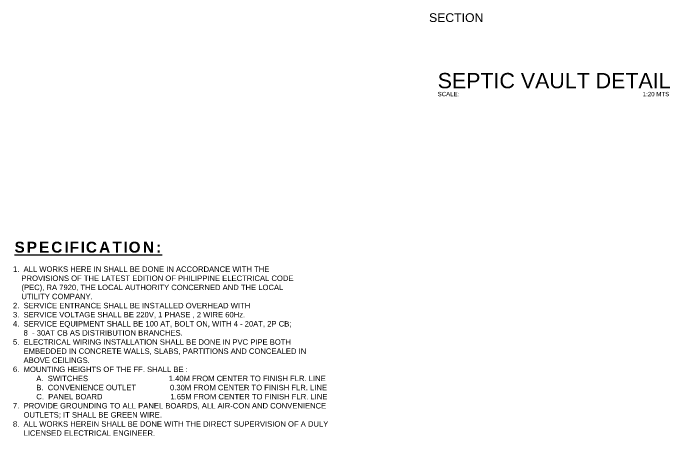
# Model space of a CAD drawing. Header units: metres. Extents: x -460 to 31334, y -1777 to 24987.
# Drawn here: x 303.01 to 333.04, y -837.75 to -818.4 of the extents above; entities that cross this region are included whole.
import ezdxf

# ---------------------------------------------------------------- set-up
doc = ezdxf.new("R2010")
doc.units = ezdxf.units.M
doc.header["$MEASUREMENT"] = 0
doc.styles.add('20', font='arial.ttf', dxfattribs={"height": 0.06})
doc.styles.get("Standard").update_dxf_attribs({"font": 'arial.ttf'})

msp = doc.modelspace()

# ---------------------------------------------------------------- texts
at = {"color": 7, "lineweight": 25, "attachment_point": 1, "style": '20'}
for s, insert, char_height in [('SECTION', (322.02505, -818.40666), 0.4), ('SEPTIC VAULT DETAIL', (322.41828, -821.13995), 0.7), ('SCALE:                                                                                                            1:20 MTS', (322.41828, -822.0052), 0.2)]:
    msp.add_mtext_dynamic_manual_height_columns(s, width=30.4640355, gutter_width=0.3, heights=[0], dxfattribs=dict(at, insert=insert, char_height=char_height))
at = {"color": 1, "ltscale": 0.025, "transparency": 33554687, "insert": (303.07534, -828.86174), "char_height": 0.5, "width": 5.9192563, "attachment_point": 1}
msp.add_mtext('{\\fArial|b1|i0|c0|p34;\\T1.2;\\L\\C7;SPECIFICATION:}', dxfattribs=at)
at = {"color": 7, "ltscale": 0.08, "transparency": 33554687, "insert": (303.00183, -829.99313), "char_height": 0.25, "width": 14.7329972, "attachment_point": 1}
msp.add_mtext('1.  ALL WORKS HERE IN SHALL BE DONE IN ACCORDANCE WITH THE \\P    PROVISIONS OF THE LATEST EDITION OF PHILIPPINE ELECTRICAL CODE  \\P    (PEC), RA 7920, THE LOCAL AUTHORITY CONCERNED AND THE LOCAL \\P    UTILITY COMPANY.\\P2.  SERVICE ENTRANCE SHALL BE INSTALLED OVERHEAD WITH \\P3.  SERVICE VOLTAGE SHALL BE 220V, 1 PHASE , 2 WIRE 60Hz.\\P4.  SERVICE EQUIPMENT SHALL BE 100 AT, BOLT ON, WITH 4 - 20AT, 2P CB;\\P     8  - 30AT CB AS DISTRIBUTION BRANCHES.\\P5.  ELECTRICAL WIRING INSTALLATION SHALL BE DONE IN PVC PIPE BOTH  \\P     EMBEDDED IN CONCRETE WALLS, SLABS, PARTITIONS AND CONCEALED IN       \\P     ABOVE CEILINGS.\\P6.  MOUNTING HEIGHTS OF THE FF. SHALL BE :\\P           A.  SWITCHES                                      1.40M FROM CENTER TO FINISH FLR. LINE\\P           B.  CONVENIENCE OUTLET                0.30M FROM CENTER TO FINISH FLR. LINE\\P           C.  PANEL BOARD                                1.65M FROM CENTER TO FINISH FLR. LINE\\P7.  PROVIDE GROUNDING TO ALL PANEL BOARDS, ALL AIR-CON AND CONVENIENCE \\P     OUTLETS; IT SHALL BE GREEN WIRE.\\P8.  ALL WORKS HEREIN SHALL BE DONE WITH THE DIRECT SUPERVISION OF A DULY \\P     LICENSED ELECTRICAL ENGINEER. ', dxfattribs=at)

doc.saveas('drawing.dxf')
